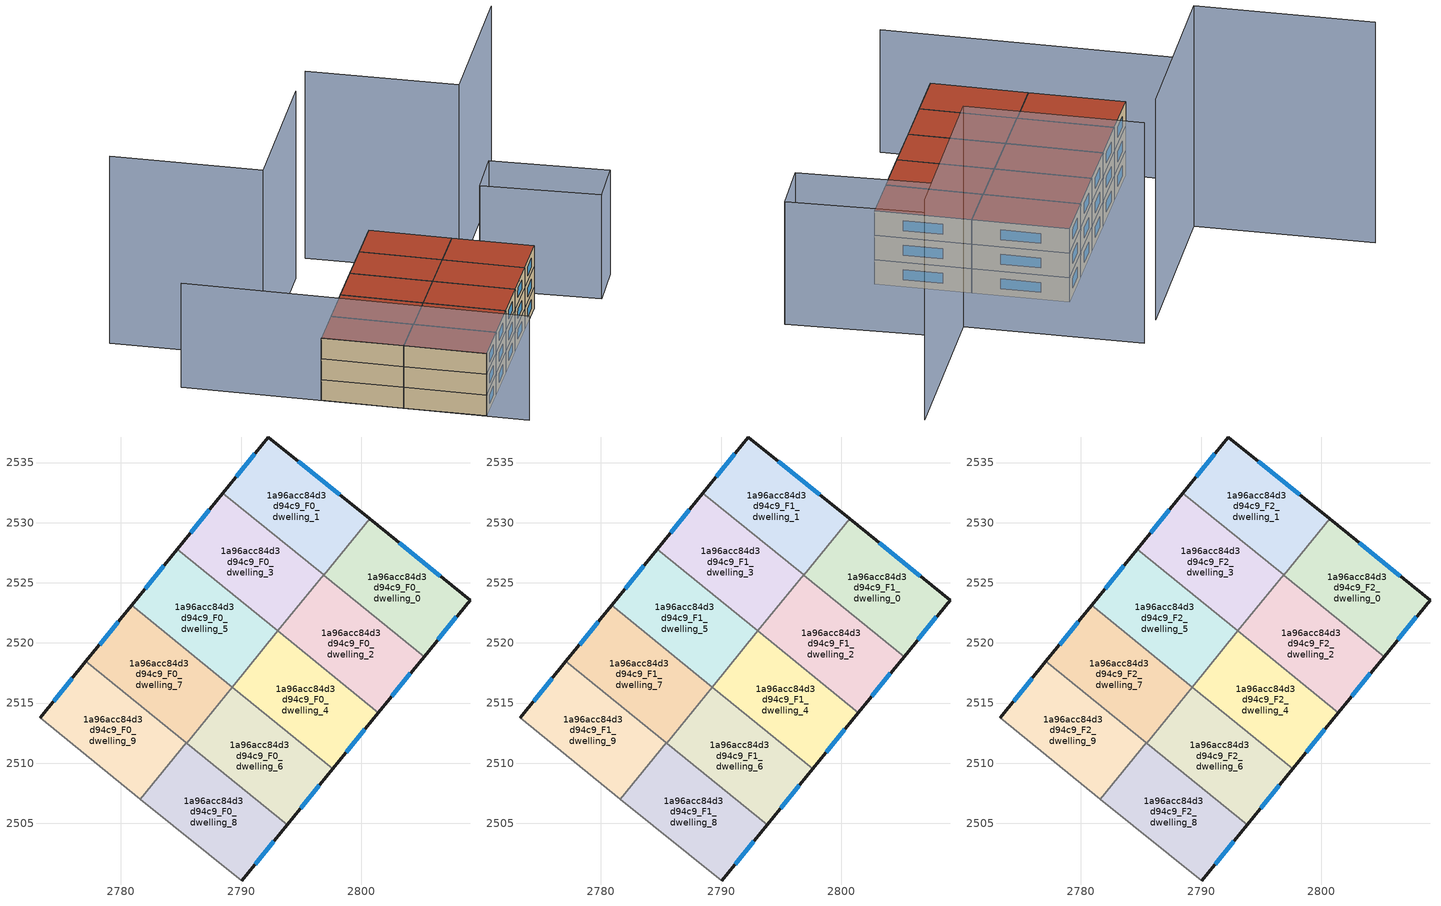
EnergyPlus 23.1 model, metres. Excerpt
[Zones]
1a96acc84d3d94c9_F0_dwelling_0
 floor ground (EU_floor_Construction): 2809.03,2523.56 2805.2,2518.86 2796.87,2525.64 2800.67,2530.31 z0
 wall outside (EU_wall_Construction): 2805.2,2518.86 2809.03,2523.56 2800.67,2530.31 z0:3
 wall to 1a96acc84d3d94c9_F0_dwelling_1 (EU_wall_Construction): 2800.67,2530.31 2796.87,2525.64 z0:3
 wall to 1a96acc84d3d94c9_F0_dwelling_2 (EU_wall_Construction): 2796.87,2525.64 2805.2,2518.86 z0:3
 window (EU_Window_Construction): 2806.34,2520.25 2807.9,2522.17 / 2806.55,2525.56 2803.15,2528.31 z0.89:2.11
1a96acc84d3d94c9_F0_dwelling_1
 floor ground (EU_floor_Construction): 2800.67,2530.31 2796.87,2525.64 2788.48,2532.46 2792.26,2537.1 z0
 wall outside (EU_wall_Construction): 2800.67,2530.31 2792.26,2537.1 2788.48,2532.46 z0:3
 wall to 1a96acc84d3d94c9_F0_dwelling_3 (EU_wall_Construction): 2788.48,2532.46 2796.84,2525.66 z0:3
 wall to 1a96acc84d3d94c9_F0_dwelling_2 (EU_wall_Construction): 2796.85,2525.66 2796.87,2525.64 z0:3
 window (EU_Window_Construction): 2791.14,2535.73 2789.6,2533.84 / 2798.18,2532.32 2794.75,2535.09 z0.89:2.11
1a96acc84d3d94c9_F0_dwelling_2
 floor ground (EU_floor_Construction): 2805.2,2518.86 2801.41,2514.19 2793.05,2521 2796.84,2525.66 z0
 wall outside (EU_wall_Construction): 2801.41,2514.19 2805.2,2518.86 z0:3
 wall to 1a96acc84d3d94c9_F0_dwelling_4 (EU_wall_Construction): 2793.05,2521 2801.41,2514.19 z0:3
 wall to 1a96acc84d3d94c9_F0_dwelling_3 (EU_wall_Construction): 2796.84,2525.66 2793.05,2521 z0:3
 window (EU_Window_Construction): 2802.53,2515.58 2804.08,2517.48 z0.89:2.11
1a96acc84d3d94c9_F0_dwelling_3
 floor ground (EU_floor_Construction): 2796.84,2525.66 2793.05,2521 2784.69,2527.8 2788.48,2532.46 z0
 wall outside (EU_wall_Construction): 2788.48,2532.46 2784.69,2527.8 z0:3
 wall to 1a96acc84d3d94c9_F0_dwelling_5 (EU_wall_Construction): 2784.69,2527.8 2793.05,2521 z0:3
 window (EU_Window_Construction): 2787.36,2531.08 2785.81,2529.18 z0.89:2.11
1a96acc84d3d94c9_F0_dwelling_4
 floor ground (EU_floor_Construction): 2801.41,2514.19 2797.61,2509.53 2789.25,2516.33 2793.05,2521 z0
 wall outside (EU_wall_Construction): 2797.61,2509.53 2801.41,2514.19 z0:3
 wall to 1a96acc84d3d94c9_F0_dwelling_6 (EU_wall_Construction): 2789.25,2516.33 2797.61,2509.53 z0:3
 wall to 1a96acc84d3d94c9_F0_dwelling_5 (EU_wall_Construction): 2793.05,2521 2789.25,2516.33 z0:3
 window (EU_Window_Construction): 2798.73,2510.91 2800.28,2512.81 z0.89:2.11
1a96acc84d3d94c9_F0_dwelling_5
 floor ground (EU_floor_Construction): 2793.05,2521 2789.25,2516.33 2780.89,2523.13 2784.69,2527.8 z0
 wall outside (EU_wall_Construction): 2784.69,2527.8 2780.89,2523.13 z0:3
 wall to 1a96acc84d3d94c9_F0_dwelling_7 (EU_wall_Construction): 2780.89,2523.13 2789.25,2516.33 z0:3
 window (EU_Window_Construction): 2783.56,2526.41 2782.01,2524.51 z0.89:2.11
1a96acc84d3d94c9_F0_dwelling_6
 floor ground (EU_floor_Construction): 2797.61,2509.53 2793.81,2504.86 2785.45,2511.66 2789.25,2516.33 z0
 wall outside (EU_wall_Construction): 2793.81,2504.86 2797.61,2509.53 z0:3
 wall to 1a96acc84d3d94c9_F0_dwelling_7 (EU_wall_Construction): 2789.25,2516.33 2785.45,2511.66 z0:3
 wall to 1a96acc84d3d94c9_F0_dwelling_8 (EU_wall_Construction): 2785.45,2511.66 2793.81,2504.86 z0:3
 window (EU_Window_Construction): 2794.94,2506.24 2796.48,2508.14 z0.89:2.11
1a96acc84d3d94c9_F0_dwelling_7
 floor ground (EU_floor_Construction): 2789.25,2516.33 2785.45,2511.66 2777.09,2518.46 2780.89,2523.13 z0
 wall outside (EU_wall_Construction): 2780.89,2523.13 2777.09,2518.46 z0:3
 wall to 1a96acc84d3d94c9_F0_dwelling_9 (EU_wall_Construction): 2777.09,2518.46 2785.42,2511.68 z0:3
 wall to 1a96acc84d3d94c9_F0_dwelling_8 (EU_wall_Construction): 2785.42,2511.68 2785.45,2511.66 z0:3
 window (EU_Window_Construction): 2779.77,2521.75 2778.22,2519.84 z0.89:2.11
1a96acc84d3d94c9_F0_dwelling_8
 floor ground (EU_floor_Construction): 2793.81,2504.86 2790.04,2500.22 2781.62,2507.02 2785.42,2511.68 z0
 wall outside (EU_wall_Construction): 2790.04,2500.22 2793.81,2504.86 z0:3
 wall adiabatic (EU_wall_Construction): 2781.62,2507.02 2790.04,2500.22 z0:3
 wall to 1a96acc84d3d94c9_F0_dwelling_9 (EU_wall_Construction): 2785.42,2511.68 2781.62,2507.02 z0:3
 window (EU_Window_Construction): 2791.16,2501.6 2792.69,2503.49 z0.89:2.11
1a96acc84d3d94c9_F0_dwelling_9
 floor ground (EU_floor_Construction): 2785.42,2511.68 2781.62,2507.02 2773.27,2513.76 2777.09,2518.46 z0
 wall outside (EU_wall_Construction): 2777.09,2518.46 2773.27,2513.76 z0:3
 wall adiabatic (EU_wall_Construction): 2773.27,2513.76 2781.62,2507.02 z0:3
 window (EU_Window_Construction): 2775.96,2517.07 2774.4,2515.15 z0.89:2.11
1a96acc84d3d94c9_F1_dwelling_0
 floor to 1a96acc84d3d94c9_F0_dwelling_0 (EU_floor_Construction): 2809.03,2523.56 2805.2,2518.86 2796.87,2525.64 2800.67,2530.31 z3
 wall outside (EU_wall_Construction): 2805.2,2518.86 2809.03,2523.56 2800.67,2530.31 z3:6
 wall to 1a96acc84d3d94c9_F1_dwelling_1 (EU_wall_Construction): 2800.67,2530.31 2796.87,2525.64 z3:6
 wall to 1a96acc84d3d94c9_F1_dwelling_2 (EU_wall_Construction): 2796.87,2525.64 2805.2,2518.86 z3:6
 window (EU_Window_Construction): 2806.34,2520.25 2807.9,2522.17 / 2806.55,2525.56 2803.15,2528.31 z3.89:5.11
1a96acc84d3d94c9_F1_dwelling_1
 floor to 1a96acc84d3d94c9_F0_dwelling_1 (EU_floor_Construction): 2800.67,2530.31 2796.87,2525.64 2788.48,2532.46 2792.26,2537.1 z3
 wall outside (EU_wall_Construction): 2800.67,2530.31 2792.26,2537.1 2788.48,2532.46 z3:6
 wall to 1a96acc84d3d94c9_F1_dwelling_3 (EU_wall_Construction): 2788.48,2532.46 2796.84,2525.66 z3:6
 wall to 1a96acc84d3d94c9_F1_dwelling_2 (EU_wall_Construction): 2796.85,2525.66 2796.87,2525.64 z3:6
 window (EU_Window_Construction): 2791.14,2535.73 2789.6,2533.84 / 2798.18,2532.32 2794.75,2535.09 z3.89:5.11
1a96acc84d3d94c9_F1_dwelling_2
 floor to 1a96acc84d3d94c9_F0_dwelling_2 (EU_floor_Construction): 2805.2,2518.86 2801.41,2514.19 2793.05,2521 2796.84,2525.66 z3
 wall outside (EU_wall_Construction): 2801.41,2514.19 2805.2,2518.86 z3:6
 wall to 1a96acc84d3d94c9_F1_dwelling_4 (EU_wall_Construction): 2793.05,2521 2801.41,2514.19 z3:6
 wall to 1a96acc84d3d94c9_F1_dwelling_3 (EU_wall_Construction): 2796.84,2525.66 2793.05,2521 z3:6
 window (EU_Window_Construction): 2802.53,2515.58 2804.08,2517.48 z3.89:5.11
1a96acc84d3d94c9_F1_dwelling_3
 floor to 1a96acc84d3d94c9_F0_dwelling_3 (EU_floor_Construction): 2796.84,2525.66 2793.05,2521 2784.69,2527.8 2788.48,2532.46 z3
 wall outside (EU_wall_Construction): 2788.48,2532.46 2784.69,2527.8 z3:6
 wall to 1a96acc84d3d94c9_F1_dwelling_5 (EU_wall_Construction): 2784.69,2527.8 2793.05,2521 z3:6
 window (EU_Window_Construction): 2787.36,2531.08 2785.81,2529.18 z3.89:5.11
1a96acc84d3d94c9_F1_dwelling_4
 floor to 1a96acc84d3d94c9_F0_dwelling_4 (EU_floor_Construction): 2801.41,2514.19 2797.61,2509.53 2789.25,2516.33 2793.05,2521 z3
 wall outside (EU_wall_Construction): 2797.61,2509.53 2801.41,2514.19 z3:6
 wall to 1a96acc84d3d94c9_F1_dwelling_6 (EU_wall_Construction): 2789.25,2516.33 2797.61,2509.53 z3:6
 wall to 1a96acc84d3d94c9_F1_dwelling_5 (EU_wall_Construction): 2793.05,2521 2789.25,2516.33 z3:6
 window (EU_Window_Construction): 2798.73,2510.91 2800.28,2512.81 z3.89:5.11
1a96acc84d3d94c9_F1_dwelling_5
 floor to 1a96acc84d3d94c9_F0_dwelling_5 (EU_floor_Construction): 2793.05,2521 2789.25,2516.33 2780.89,2523.13 2784.69,2527.8 z3
 wall outside (EU_wall_Construction): 2784.69,2527.8 2780.89,2523.13 z3:6
 wall to 1a96acc84d3d94c9_F1_dwelling_7 (EU_wall_Construction): 2780.89,2523.13 2789.25,2516.33 z3:6
 window (EU_Window_Construction): 2783.56,2526.41 2782.01,2524.51 z3.89:5.11
1a96acc84d3d94c9_F1_dwelling_6
 floor to 1a96acc84d3d94c9_F0_dwelling_6 (EU_floor_Construction): 2797.61,2509.53 2793.81,2504.86 2785.45,2511.66 2789.25,2516.33 z3
 wall outside (EU_wall_Construction): 2793.81,2504.86 2797.61,2509.53 z3:6
 wall to 1a96acc84d3d94c9_F1_dwelling_7 (EU_wall_Construction): 2789.25,2516.33 2785.45,2511.66 z3:6
 wall to 1a96acc84d3d94c9_F1_dwelling_8 (EU_wall_Construction): 2785.45,2511.66 2793.81,2504.86 z3:6
 window (EU_Window_Construction): 2794.94,2506.24 2796.48,2508.14 z3.89:5.11
1a96acc84d3d94c9_F1_dwelling_7
 floor to 1a96acc84d3d94c9_F0_dwelling_7 (EU_floor_Construction): 2789.25,2516.33 2785.45,2511.66 2777.09,2518.46 2780.89,2523.13 z3
 wall outside (EU_wall_Construction): 2780.89,2523.13 2777.09,2518.46 z3:6
 wall to 1a96acc84d3d94c9_F1_dwelling_9 (EU_wall_Construction): 2777.09,2518.46 2785.42,2511.68 z3:6
 wall to 1a96acc84d3d94c9_F1_dwelling_8 (EU_wall_Construction): 2785.42,2511.68 2785.45,2511.66 z3:6
 window (EU_Window_Construction): 2779.77,2521.75 2778.22,2519.84 z3.89:5.11
1a96acc84d3d94c9_F1_dwelling_8
 floor to 1a96acc84d3d94c9_F0_dwelling_8 (EU_floor_Construction): 2793.81,2504.86 2790.04,2500.22 2781.62,2507.02 2785.42,2511.68 z3
 wall outside (EU_wall_Construction): 2790.04,2500.22 2793.81,2504.86 z3:6
 wall adiabatic (EU_wall_Construction): 2781.62,2507.02 2790.04,2500.22 z3:6
 wall to 1a96acc84d3d94c9_F1_dwelling_9 (EU_wall_Construction): 2785.42,2511.68 2781.62,2507.02 z3:6
 window (EU_Window_Construction): 2791.16,2501.6 2792.69,2503.49 z3.89:5.11
1a96acc84d3d94c9_F1_dwelling_9
 floor to 1a96acc84d3d94c9_F0_dwelling_9 (EU_floor_Construction): 2785.42,2511.68 2781.62,2507.02 2773.27,2513.76 2777.09,2518.46 z3
 wall outside (EU_wall_Construction): 2777.09,2518.46 2773.27,2513.76 z3:6
 wall adiabatic (EU_wall_Construction): 2773.27,2513.76 2781.62,2507.02 z3:6
 window (EU_Window_Construction): 2775.96,2517.07 2774.4,2515.15 z3.89:5.11
1a96acc84d3d94c9_F2_dwelling_0
 floor to 1a96acc84d3d94c9_F1_dwelling_0 (EU_floor_Construction): 2809.03,2523.56 2805.2,2518.86 2796.87,2525.64 2800.67,2530.31 z6
 wall outside (EU_wall_Construction): 2805.2,2518.86 2809.03,2523.56 2800.67,2530.31 z6:9
 wall to 1a96acc84d3d94c9_F2_dwelling_1 (EU_wall_Construction): 2800.67,2530.31 2796.87,2525.64 z6:9
 wall to 1a96acc84d3d94c9_F2_dwelling_2 (EU_wall_Construction): 2796.87,2525.64 2805.2,2518.86 z6:9
 window (EU_Window_Construction): 2806.34,2520.25 2807.9,2522.17 / 2806.55,2525.56 2803.15,2528.31 z6.89:8.11
 roof outside (EU_roof_Construction): 2805.2,2518.86 2809.03,2523.56 2800.67,2530.31 2796.87,2525.64 z9
1a96acc84d3d94c9_F2_dwelling_1
 floor to 1a96acc84d3d94c9_F1_dwelling_1 (EU_floor_Construction): 2800.67,2530.31 2796.87,2525.64 2788.48,2532.46 2792.26,2537.1 z6
 wall outside (EU_wall_Construction): 2800.67,2530.31 2792.26,2537.1 2788.48,2532.46 z6:9
 wall to 1a96acc84d3d94c9_F2_dwelling_3 (EU_wall_Construction): 2788.48,2532.46 2796.84,2525.66 z6:9
 wall to 1a96acc84d3d94c9_F2_dwelling_2 (EU_wall_Construction): 2796.85,2525.66 2796.87,2525.64 z6:9
 window (EU_Window_Construction): 2791.14,2535.73 2789.6,2533.84 / 2798.18,2532.32 2794.75,2535.09 z6.89:8.11
 roof outside (EU_roof_Construction): 2796.87,2525.64 2800.67,2530.31 2792.26,2537.1 2788.48,2532.46 z9
1a96acc84d3d94c9_F2_dwelling_2
 floor to 1a96acc84d3d94c9_F1_dwelling_2 (EU_floor_Construction): 2805.2,2518.86 2801.41,2514.19 2793.05,2521 2796.84,2525.66 z6
 wall outside (EU_wall_Construction): 2801.41,2514.19 2805.2,2518.86 z6:9
 wall to 1a96acc84d3d94c9_F2_dwelling_4 (EU_wall_Construction): 2793.05,2521 2801.41,2514.19 z6:9
 wall to 1a96acc84d3d94c9_F2_dwelling_3 (EU_wall_Construction): 2796.84,2525.66 2793.05,2521 z6:9
 window (EU_Window_Construction): 2802.53,2515.58 2804.08,2517.48 z6.89:8.11
 roof outside (EU_roof_Construction): 2801.41,2514.19 2805.2,2518.86 2796.84,2525.66 2793.05,2521 z9
1a96acc84d3d94c9_F2_dwelling_3
 floor to 1a96acc84d3d94c9_F1_dwelling_3 (EU_floor_Construction): 2796.84,2525.66 2793.05,2521 2784.69,2527.8 2788.48,2532.46 z6
 wall outside (EU_wall_Construction): 2788.48,2532.46 2784.69,2527.8 z6:9
 wall to 1a96acc84d3d94c9_F2_dwelling_5 (EU_wall_Construction): 2784.69,2527.8 2793.05,2521 z6:9
 window (EU_Window_Construction): 2787.36,2531.08 2785.81,2529.18 z6.89:8.11
 roof outside (EU_roof_Construction): 2793.05,2521 2796.84,2525.66 2788.48,2532.46 2784.69,2527.8 z9
1a96acc84d3d94c9_F2_dwelling_4
 floor to 1a96acc84d3d94c9_F1_dwelling_4 (EU_floor_Construction): 2801.41,2514.19 2797.61,2509.53 2789.25,2516.33 2793.05,2521 z6
 wall outside (EU_wall_Construction): 2797.61,2509.53 2801.41,2514.19 z6:9
 wall to 1a96acc84d3d94c9_F2_dwelling_6 (EU_wall_Construction): 2789.25,2516.33 2797.61,2509.53 z6:9
 wall to 1a96acc84d3d94c9_F2_dwelling_5 (EU_wall_Construction): 2793.05,2521 2789.25,2516.33 z6:9
 window (EU_Window_Construction): 2798.73,2510.91 2800.28,2512.81 z6.89:8.11
 roof outside (EU_roof_Construction): 2797.61,2509.53 2801.41,2514.19 2793.05,2521 2789.25,2516.33 z9
1a96acc84d3d94c9_F2_dwelling_5
 floor to 1a96acc84d3d94c9_F1_dwelling_5 (EU_floor_Construction): 2793.05,2521 2789.25,2516.33 2780.89,2523.13 2784.69,2527.8 z6
 wall outside (EU_wall_Construction): 2784.69,2527.8 2780.89,2523.13 z6:9
 wall to 1a96acc84d3d94c9_F2_dwelling_7 (EU_wall_Construction): 2780.89,2523.13 2789.25,2516.33 z6:9
 window (EU_Window_Construction): 2783.56,2526.41 2782.01,2524.51 z6.89:8.11
 roof outside (EU_roof_Construction): 2789.25,2516.33 2793.05,2521 2784.69,2527.8 2780.89,2523.13 z9
1a96acc84d3d94c9_F2_dwelling_6
 floor to 1a96acc84d3d94c9_F1_dwelling_6 (EU_floor_Construction): 2797.61,2509.53 2793.81,2504.86 2785.45,2511.66 2789.25,2516.33 z6
 wall outside (EU_wall_Construction): 2793.81,2504.86 2797.61,2509.53 z6:9
 wall to 1a96acc84d3d94c9_F2_dwelling_7 (EU_wall_Construction): 2789.25,2516.33 2785.45,2511.66 z6:9
 wall to 1a96acc84d3d94c9_F2_dwelling_8 (EU_wall_Construction): 2785.45,2511.66 2793.81,2504.86 z6:9
 window (EU_Window_Construction): 2794.94,2506.24 2796.48,2508.14 z6.89:8.11
 roof outside (EU_roof_Construction): 2793.81,2504.86 2797.61,2509.53 2789.25,2516.33 2785.45,2511.66 z9
1a96acc84d3d94c9_F2_dwelling_7
 floor to 1a96acc84d3d94c9_F1_dwelling_7 (EU_floor_Construction): 2789.25,2516.33 2785.45,2511.66 2777.09,2518.46 2780.89,2523.13 z6
 wall outside (EU_wall_Construction): 2780.89,2523.13 2777.09,2518.46 z6:9
 wall to 1a96acc84d3d94c9_F2_dwelling_9 (EU_wall_Construction): 2777.09,2518.46 2785.42,2511.68 z6:9
 wall to 1a96acc84d3d94c9_F2_dwelling_8 (EU_wall_Construction): 2785.42,2511.68 2785.45,2511.66 z6:9
 window (EU_Window_Construction): 2779.77,2521.75 2778.22,2519.84 z6.89:8.11
 roof outside (EU_roof_Construction): 2785.45,2511.66 2789.25,2516.33 2780.89,2523.13 2777.09,2518.46 z9
1a96acc84d3d94c9_F2_dwelling_8
 floor to 1a96acc84d3d94c9_F1_dwelling_8 (EU_floor_Construction): 2793.81,2504.86 2790.04,2500.22 2781.62,2507.02 2785.42,2511.68 z6
 wall outside (EU_wall_Construction): 2790.04,2500.22 2793.81,2504.86 z6:9
 wall adiabatic (EU_wall_Construction): 2781.62,2507.02 2790.04,2500.22 z6:9
 wall to 1a96acc84d3d94c9_F2_dwelling_9 (EU_wall_Construction): 2785.42,2511.68 2781.62,2507.02 z6:9
 window (EU_Window_Construction): 2791.16,2501.6 2792.69,2503.49 z6.89:8.11
 roof outside (EU_roof_Construction): 2790.04,2500.22 2793.81,2504.86 2785.42,2511.68 2781.62,2507.02 z9
1a96acc84d3d94c9_F2_dwelling_9
 floor to 1a96acc84d3d94c9_F1_dwelling_9 (EU_floor_Construction): 2785.42,2511.68 2781.62,2507.02 2773.27,2513.76 2777.09,2518.46 z6
 wall outside (EU_wall_Construction): 2777.09,2518.46 2773.27,2513.76 z6:9
 wall adiabatic (EU_wall_Construction): 2773.27,2513.76 2781.62,2507.02 z6:9
 window (EU_Window_Construction): 2775.96,2517.07 2774.4,2515.15 z6.89:8.11
 roof outside (EU_roof_Construction): 2781.62,2507.02 2785.42,2511.68 2777.09,2518.46 2773.27,2513.76 z9
shading: 2759.05,2525.24 2794.36,2496.74 / 2817.85,2521.9 2805.24,2531.32 / 2805.24,2531.32 2809.33,2536.78 / 2809.33,2536.78 2821.94,2527.36 / 2821.94,2527.36 2817.85,2521.9 z0:15; 2785.82,2544.9 2772.19,2527.69 / 2772.19,2527.69 2756.53,2540.09 / 2818.73,2554.02 2805.09,2536.81 / 2805.09,2536.81 2789.44,2549.21 z0:27
[Building]
EU S2 Campaign: North Axis=0; Terrain=City; Solar Distribution=FullExterior
[Site:Location]
Yerevan-Zvartnots.Intl.AP: Latitude=40.15; Longitude=44.383; Time Zone=4; Elevation=854
[SizingPeriod:WeatherFileDays]
AnnualSizingPeriod: Begin Month=1; Begin Day of Month=1; End Month=12; End Day of Month=31; Day of Week for Start Day=Monday; Use Weather File Daylight Saving Period=No; Use Weather File Rain and Snow Indicators=No
[MATERIAL]
EU_InternalMass_Material: Roughness=MediumRough; Thickness=0.1; Conductivity=1; Density=1800; Specific Heat=900; Thermal Absorptance=0.9; Solar Absorptance=0.7; Visible Absorptance=0.7
[MATERIAL:NOMASS] Roughness=MediumRough; Thermal Absorptance=0.9; Solar Absorptance=0.7; Visible Absorptance=0.7
Name | Thermal Resistance
EU_wall_NoMass | 1.08488
EU_roof_NoMass | 1.50123
EU_floor_NoMass | 0.493739
[WINDOWMATERIAL:SIMPLEGLAZINGSYSTEM]
EU_Window_SimpleGlazing: UFactor=2.50245; Solar Heat Gain Coefficient=0.75; Visible Transmittance=0.75
[CONSTRUCTION]
EU_wall_Construction: EU_wall_NoMass
EU_roof_Construction: EU_roof_NoMass
EU_floor_Construction: EU_floor_NoMass
EU_Window_Construction: EU_Window_SimpleGlazing
EU_InternalMass_Construction: EU_InternalMass_Material
[ZONE] Type=1; Multiplier=1; Ceiling Height=autocalculate; Floor Area=autocalculate; Part of Total Floor Area=Yes
Name | Volume
1a96acc84d3d94c9_F0_dwelling_0; 1a96acc84d3d94c9_F1_dwelling_0; 1a96acc84d3d94c9_F2_dwelling_0; 1a96acc84d3d94c9_F0_dwelling_9; 1a96acc84d3d94c9_F1_dwelling_9; 1a96acc84d3d94c9_F2_dwelling_9 | 194.541
1a96acc84d3d94c9_F0_dwelling_1; 1a96acc84d3d94c9_F1_dwelling_1; 1a96acc84d3d94c9_F2_dwelling_1; 1a96acc84d3d94c9_F0_dwelling_8; 1a96acc84d3d94c9_F1_dwelling_8; 1a96acc84d3d94c9_F2_dwelling_8 | 194.536
1a96acc84d3d94c9_F0_dwelling_2; 1a96acc84d3d94c9_F1_dwelling_2; 1a96acc84d3d94c9_F2_dwelling_2 | 194.508
1a96acc84d3d94c9_F0_dwelling_3; 1a96acc84d3d94c9_F1_dwelling_3; 1a96acc84d3d94c9_F2_dwelling_3 | 194.521
1a96acc84d3d94c9_F0_dwelling_4; 1a96acc84d3d94c9_F1_dwelling_4; 1a96acc84d3d94c9_F2_dwelling_4; 1a96acc84d3d94c9_F0_dwelling_5; 1a96acc84d3d94c9_F1_dwelling_5; 1a96acc84d3d94c9_F2_dwelling_5 | 194.55
1a96acc84d3d94c9_F0_dwelling_6; 1a96acc84d3d94c9_F1_dwelling_6; 1a96acc84d3d94c9_F2_dwelling_6 | 194.511
1a96acc84d3d94c9_F0_dwelling_7; 1a96acc84d3d94c9_F1_dwelling_7; 1a96acc84d3d94c9_F2_dwelling_7 | 194.522
[INTERNALMASS] Construction=EU_InternalMass_Construction
Name | Zone or ZoneList | Surface Area
1a96acc84d3d94c9_F0_dwelling_0_EU_InternalMass | 1a96acc84d3d94c9_F0_dwelling_0 | 64.847
1a96acc84d3d94c9_F0_dwelling_1_EU_InternalMass | 1a96acc84d3d94c9_F0_dwelling_1 | 64.8453
1a96acc84d3d94c9_F0_dwelling_2_EU_InternalMass | 1a96acc84d3d94c9_F0_dwelling_2 | 64.8359
1a96acc84d3d94c9_F0_dwelling_3_EU_InternalMass | 1a96acc84d3d94c9_F0_dwelling_3 | 64.8406
1a96acc84d3d94c9_F0_dwelling_4_EU_InternalMass | 1a96acc84d3d94c9_F0_dwelling_4 | 64.85
1a96acc84d3d94c9_F0_dwelling_5_EU_InternalMass | 1a96acc84d3d94c9_F0_dwelling_5 | 64.85
1a96acc84d3d94c9_F0_dwelling_6_EU_InternalMass | 1a96acc84d3d94c9_F0_dwelling_6 | 64.8371
1a96acc84d3d94c9_F0_dwelling_7_EU_InternalMass | 1a96acc84d3d94c9_F0_dwelling_7 | 64.8409
1a96acc84d3d94c9_F0_dwelling_8_EU_InternalMass | 1a96acc84d3d94c9_F0_dwelling_8 | 64.8453
1a96acc84d3d94c9_F0_dwelling_9_EU_InternalMass | 1a96acc84d3d94c9_F0_dwelling_9 | 64.847
1a96acc84d3d94c9_F1_dwelling_0_EU_InternalMass | 1a96acc84d3d94c9_F1_dwelling_0 | 64.847
1a96acc84d3d94c9_F1_dwelling_1_EU_InternalMass | 1a96acc84d3d94c9_F1_dwelling_1 | 64.8453
1a96acc84d3d94c9_F1_dwelling_2_EU_InternalMass | 1a96acc84d3d94c9_F1_dwelling_2 | 64.8359
1a96acc84d3d94c9_F1_dwelling_3_EU_InternalMass | 1a96acc84d3d94c9_F1_dwelling_3 | 64.8406
1a96acc84d3d94c9_F1_dwelling_4_EU_InternalMass | 1a96acc84d3d94c9_F1_dwelling_4 | 64.85
1a96acc84d3d94c9_F1_dwelling_5_EU_InternalMass | 1a96acc84d3d94c9_F1_dwelling_5 | 64.85
1a96acc84d3d94c9_F1_dwelling_6_EU_InternalMass | 1a96acc84d3d94c9_F1_dwelling_6 | 64.8371
1a96acc84d3d94c9_F1_dwelling_7_EU_InternalMass | 1a96acc84d3d94c9_F1_dwelling_7 | 64.8409
1a96acc84d3d94c9_F1_dwelling_8_EU_InternalMass | 1a96acc84d3d94c9_F1_dwelling_8 | 64.8453
1a96acc84d3d94c9_F1_dwelling_9_EU_InternalMass | 1a96acc84d3d94c9_F1_dwelling_9 | 64.847
1a96acc84d3d94c9_F2_dwelling_0_EU_InternalMass | 1a96acc84d3d94c9_F2_dwelling_0 | 64.847
1a96acc84d3d94c9_F2_dwelling_1_EU_InternalMass | 1a96acc84d3d94c9_F2_dwelling_1 | 64.8453
1a96acc84d3d94c9_F2_dwelling_2_EU_InternalMass | 1a96acc84d3d94c9_F2_dwelling_2 | 64.8359
1a96acc84d3d94c9_F2_dwelling_3_EU_InternalMass | 1a96acc84d3d94c9_F2_dwelling_3 | 64.8406
1a96acc84d3d94c9_F2_dwelling_4_EU_InternalMass | 1a96acc84d3d94c9_F2_dwelling_4 | 64.85
1a96acc84d3d94c9_F2_dwelling_5_EU_InternalMass | 1a96acc84d3d94c9_F2_dwelling_5 | 64.85
1a96acc84d3d94c9_F2_dwelling_6_EU_InternalMass | 1a96acc84d3d94c9_F2_dwelling_6 | 64.8371
1a96acc84d3d94c9_F2_dwelling_7_EU_InternalMass | 1a96acc84d3d94c9_F2_dwelling_7 | 64.8409
1a96acc84d3d94c9_F2_dwelling_8_EU_InternalMass | 1a96acc84d3d94c9_F2_dwelling_8 | 64.8453
1a96acc84d3d94c9_F2_dwelling_9_EU_InternalMass | 1a96acc84d3d94c9_F2_dwelling_9 | 64.847
[OTHEREQUIPMENT] Fuel Type=Electricity; Design Level Calculation Method=Watts/Area; Power per Zone Floor Area=1; Fraction Latent=0; Fraction Radiant=0; Fraction Lost=0; Carbon Dioxide Generation Rate=0; EndUse Subcategory=EU_Step8_InternalGains
Name | Zone or ZoneList or Space or SpaceList | Schedule
EU_Step8_InternalGain_1a96acc84d3d94c9_F0_dwelling_0_f000 | 1a96acc84d3d94c9_F0_dwelling_0 | EU_Step8_GainSchedule_1a96acc84d3d94c9_F0_dwelling_0_f000
EU_Step8_InternalGain_1a96acc84d3d94c9_F0_dwelling_1_f000 | 1a96acc84d3d94c9_F0_dwelling_1 | EU_Step8_GainSchedule_1a96acc84d3d94c9_F0_dwelling_1_f000
EU_Step8_InternalGain_1a96acc84d3d94c9_F0_dwelling_2_f000 | 1a96acc84d3d94c9_F0_dwelling_2 | EU_Step8_GainSchedule_1a96acc84d3d94c9_F0_dwelling_2_f000
EU_Step8_InternalGain_1a96acc84d3d94c9_F0_dwelling_3_f000 | 1a96acc84d3d94c9_F0_dwelling_3 | EU_Step8_GainSchedule_1a96acc84d3d94c9_F0_dwelling_3_f000
EU_Step8_InternalGain_1a96acc84d3d94c9_F0_dwelling_4_f000 | 1a96acc84d3d94c9_F0_dwelling_4 | EU_Step8_GainSchedule_1a96acc84d3d94c9_F0_dwelling_4_f000
EU_Step8_InternalGain_1a96acc84d3d94c9_F0_dwelling_5_f000 | 1a96acc84d3d94c9_F0_dwelling_5 | EU_Step8_GainSchedule_1a96acc84d3d94c9_F0_dwelling_5_f000
EU_Step8_InternalGain_1a96acc84d3d94c9_F0_dwelling_6_f000 | 1a96acc84d3d94c9_F0_dwelling_6 | EU_Step8_GainSchedule_1a96acc84d3d94c9_F0_dwelling_6_f000
EU_Step8_InternalGain_1a96acc84d3d94c9_F0_dwelling_7_f000 | 1a96acc84d3d94c9_F0_dwelling_7 | EU_Step8_GainSchedule_1a96acc84d3d94c9_F0_dwelling_7_f000
EU_Step8_InternalGain_1a96acc84d3d94c9_F0_dwelling_8_f000 | 1a96acc84d3d94c9_F0_dwelling_8 | EU_Step8_GainSchedule_1a96acc84d3d94c9_F0_dwelling_8_f000
EU_Step8_InternalGain_1a96acc84d3d94c9_F0_dwelling_9_f000 | 1a96acc84d3d94c9_F0_dwelling_9 | EU_Step8_GainSchedule_1a96acc84d3d94c9_F0_dwelling_9_f000
EU_Step8_InternalGain_1a96acc84d3d94c9_F1_dwelling_0_f000 | 1a96acc84d3d94c9_F1_dwelling_0 | EU_Step8_GainSchedule_1a96acc84d3d94c9_F1_dwelling_0_f000
EU_Step8_InternalGain_1a96acc84d3d94c9_F1_dwelling_1_f000 | 1a96acc84d3d94c9_F1_dwelling_1 | EU_Step8_GainSchedule_1a96acc84d3d94c9_F1_dwelling_1_f000
EU_Step8_InternalGain_1a96acc84d3d94c9_F1_dwelling_2_f000 | 1a96acc84d3d94c9_F1_dwelling_2 | EU_Step8_GainSchedule_1a96acc84d3d94c9_F1_dwelling_2_f000
EU_Step8_InternalGain_1a96acc84d3d94c9_F1_dwelling_3_f000 | 1a96acc84d3d94c9_F1_dwelling_3 | EU_Step8_GainSchedule_1a96acc84d3d94c9_F1_dwelling_3_f000
EU_Step8_InternalGain_1a96acc84d3d94c9_F1_dwelling_4_f000 | 1a96acc84d3d94c9_F1_dwelling_4 | EU_Step8_GainSchedule_1a96acc84d3d94c9_F1_dwelling_4_f000
EU_Step8_InternalGain_1a96acc84d3d94c9_F1_dwelling_5_f000 | 1a96acc84d3d94c9_F1_dwelling_5 | EU_Step8_GainSchedule_1a96acc84d3d94c9_F1_dwelling_5_f000
EU_Step8_InternalGain_1a96acc84d3d94c9_F1_dwelling_6_f000 | 1a96acc84d3d94c9_F1_dwelling_6 | EU_Step8_GainSchedule_1a96acc84d3d94c9_F1_dwelling_6_f000
EU_Step8_InternalGain_1a96acc84d3d94c9_F1_dwelling_7_f000 | 1a96acc84d3d94c9_F1_dwelling_7 | EU_Step8_GainSchedule_1a96acc84d3d94c9_F1_dwelling_7_f000
EU_Step8_InternalGain_1a96acc84d3d94c9_F1_dwelling_8_f000 | 1a96acc84d3d94c9_F1_dwelling_8 | EU_Step8_GainSchedule_1a96acc84d3d94c9_F1_dwelling_8_f000
EU_Step8_InternalGain_1a96acc84d3d94c9_F1_dwelling_9_f000 | 1a96acc84d3d94c9_F1_dwelling_9 | EU_Step8_GainSchedule_1a96acc84d3d94c9_F1_dwelling_9_f000
EU_Step8_InternalGain_1a96acc84d3d94c9_F2_dwelling_0_f000 | 1a96acc84d3d94c9_F2_dwelling_0 | EU_Step8_GainSchedule_1a96acc84d3d94c9_F2_dwelling_0_f000
EU_Step8_InternalGain_1a96acc84d3d94c9_F2_dwelling_1_f000 | 1a96acc84d3d94c9_F2_dwelling_1 | EU_Step8_GainSchedule_1a96acc84d3d94c9_F2_dwelling_1_f000
EU_Step8_InternalGain_1a96acc84d3d94c9_F2_dwelling_2_f000 | 1a96acc84d3d94c9_F2_dwelling_2 | EU_Step8_GainSchedule_1a96acc84d3d94c9_F2_dwelling_2_f000
EU_Step8_InternalGain_1a96acc84d3d94c9_F2_dwelling_3_f000 | 1a96acc84d3d94c9_F2_dwelling_3 | EU_Step8_GainSchedule_1a96acc84d3d94c9_F2_dwelling_3_f000
EU_Step8_InternalGain_1a96acc84d3d94c9_F2_dwelling_4_f000 | 1a96acc84d3d94c9_F2_dwelling_4 | EU_Step8_GainSchedule_1a96acc84d3d94c9_F2_dwelling_4_f000
EU_Step8_InternalGain_1a96acc84d3d94c9_F2_dwelling_5_f000 | 1a96acc84d3d94c9_F2_dwelling_5 | EU_Step8_GainSchedule_1a96acc84d3d94c9_F2_dwelling_5_f000
EU_Step8_InternalGain_1a96acc84d3d94c9_F2_dwelling_6_f000 | 1a96acc84d3d94c9_F2_dwelling_6 | EU_Step8_GainSchedule_1a96acc84d3d94c9_F2_dwelling_6_f000
EU_Step8_InternalGain_1a96acc84d3d94c9_F2_dwelling_7_f000 | 1a96acc84d3d94c9_F2_dwelling_7 | EU_Step8_GainSchedule_1a96acc84d3d94c9_F2_dwelling_7_f000
EU_Step8_InternalGain_1a96acc84d3d94c9_F2_dwelling_8_f000 | 1a96acc84d3d94c9_F2_dwelling_8 | EU_Step8_GainSchedule_1a96acc84d3d94c9_F2_dwelling_8_f000
EU_Step8_InternalGain_1a96acc84d3d94c9_F2_dwelling_9_f000 | 1a96acc84d3d94c9_F2_dwelling_9 | EU_Step8_GainSchedule_1a96acc84d3d94c9_F2_dwelling_9_f000
[ZONEVENTILATION:DESIGNFLOWRATE] Schedule=EU_AlwaysOn; Design Flow Rate Calculation Method=AirChanges/Hour; Air Changes per Hour=0.540096; Ventilation Type=Natural; Fan Pressure Rise=0; Fan Total Efficiency=1; Constant Term Coefficient=1; Temperature Term Coefficient=0; Velocity Term Coefficient=0; Velocity Squared Term Coefficient=0; Minimum Indoor Temperature=-100; Maximum Indoor Temperature=100; Delta Temperature=-100; Minimum Outdoor Temperature=-100; Maximum Outdoor Temperature=100; Maximum Wind Speed=40
Name | Zone or ZoneList or Space or SpaceList
EU_ConstantAir_1a96acc84d3d94c9_F0_dwelling_0 | 1a96acc84d3d94c9_F0_dwelling_0
EU_ConstantAir_1a96acc84d3d94c9_F0_dwelling_1 | 1a96acc84d3d94c9_F0_dwelling_1
EU_ConstantAir_1a96acc84d3d94c9_F0_dwelling_2 | 1a96acc84d3d94c9_F0_dwelling_2
EU_ConstantAir_1a96acc84d3d94c9_F0_dwelling_3 | 1a96acc84d3d94c9_F0_dwelling_3
EU_ConstantAir_1a96acc84d3d94c9_F0_dwelling_4 | 1a96acc84d3d94c9_F0_dwelling_4
EU_ConstantAir_1a96acc84d3d94c9_F0_dwelling_5 | 1a96acc84d3d94c9_F0_dwelling_5
EU_ConstantAir_1a96acc84d3d94c9_F0_dwelling_6 | 1a96acc84d3d94c9_F0_dwelling_6
EU_ConstantAir_1a96acc84d3d94c9_F0_dwelling_7 | 1a96acc84d3d94c9_F0_dwelling_7
EU_ConstantAir_1a96acc84d3d94c9_F0_dwelling_8 | 1a96acc84d3d94c9_F0_dwelling_8
EU_ConstantAir_1a96acc84d3d94c9_F0_dwelling_9 | 1a96acc84d3d94c9_F0_dwelling_9
EU_ConstantAir_1a96acc84d3d94c9_F1_dwelling_0 | 1a96acc84d3d94c9_F1_dwelling_0
EU_ConstantAir_1a96acc84d3d94c9_F1_dwelling_1 | 1a96acc84d3d94c9_F1_dwelling_1
EU_ConstantAir_1a96acc84d3d94c9_F1_dwelling_2 | 1a96acc84d3d94c9_F1_dwelling_2
EU_ConstantAir_1a96acc84d3d94c9_F1_dwelling_3 | 1a96acc84d3d94c9_F1_dwelling_3
EU_ConstantAir_1a96acc84d3d94c9_F1_dwelling_4 | 1a96acc84d3d94c9_F1_dwelling_4
EU_ConstantAir_1a96acc84d3d94c9_F1_dwelling_5 | 1a96acc84d3d94c9_F1_dwelling_5
EU_ConstantAir_1a96acc84d3d94c9_F1_dwelling_6 | 1a96acc84d3d94c9_F1_dwelling_6
EU_ConstantAir_1a96acc84d3d94c9_F1_dwelling_7 | 1a96acc84d3d94c9_F1_dwelling_7
EU_ConstantAir_1a96acc84d3d94c9_F1_dwelling_8 | 1a96acc84d3d94c9_F1_dwelling_8
EU_ConstantAir_1a96acc84d3d94c9_F1_dwelling_9 | 1a96acc84d3d94c9_F1_dwelling_9
EU_ConstantAir_1a96acc84d3d94c9_F2_dwelling_0 | 1a96acc84d3d94c9_F2_dwelling_0
EU_ConstantAir_1a96acc84d3d94c9_F2_dwelling_1 | 1a96acc84d3d94c9_F2_dwelling_1
EU_ConstantAir_1a96acc84d3d94c9_F2_dwelling_2 | 1a96acc84d3d94c9_F2_dwelling_2
EU_ConstantAir_1a96acc84d3d94c9_F2_dwelling_3 | 1a96acc84d3d94c9_F2_dwelling_3
EU_ConstantAir_1a96acc84d3d94c9_F2_dwelling_4 | 1a96acc84d3d94c9_F2_dwelling_4
EU_ConstantAir_1a96acc84d3d94c9_F2_dwelling_5 | 1a96acc84d3d94c9_F2_dwelling_5
EU_ConstantAir_1a96acc84d3d94c9_F2_dwelling_6 | 1a96acc84d3d94c9_F2_dwelling_6
EU_ConstantAir_1a96acc84d3d94c9_F2_dwelling_7 | 1a96acc84d3d94c9_F2_dwelling_7
EU_ConstantAir_1a96acc84d3d94c9_F2_dwelling_8 | 1a96acc84d3d94c9_F2_dwelling_8
EU_ConstantAir_1a96acc84d3d94c9_F2_dwelling_9 | 1a96acc84d3d94c9_F2_dwelling_9
[HVACTEMPLATE:THERMOSTAT] Constant Heating Setpoint=20; Constant Cooling Setpoint=50
EU_HeatOnly_1a96acc84d3d94c9_F0_dwelling_0; EU_HeatOnly_1a96acc84d3d94c9_F0_dwelling_1; EU_HeatOnly_1a96acc84d3d94c9_F0_dwelling_2; EU_HeatOnly_1a96acc84d3d94c9_F0_dwelling_3; EU_HeatOnly_1a96acc84d3d94c9_F0_dwelling_4; EU_HeatOnly_1a96acc84d3d94c9_F0_dwelling_5; EU_HeatOnly_1a96acc84d3d94c9_F0_dwelling_6; EU_HeatOnly_1a96acc84d3d94c9_F0_dwelling_7; EU_HeatOnly_1a96acc84d3d94c9_F0_dwelling_8; EU_HeatOnly_1a96acc84d3d94c9_F0_dwelling_9; EU_HeatOnly_1a96acc84d3d94c9_F1_dwelling_0; EU_HeatOnly_1a96acc84d3d94c9_F1_dwelling_1; EU_HeatOnly_1a96acc84d3d94c9_F1_dwelling_2; EU_HeatOnly_1a96acc84d3d94c9_F1_dwelling_3; EU_HeatOnly_1a96acc84d3d94c9_F1_dwelling_4; EU_HeatOnly_1a96acc84d3d94c9_F1_dwelling_5; EU_HeatOnly_1a96acc84d3d94c9_F1_dwelling_6; EU_HeatOnly_1a96acc84d3d94c9_F1_dwelling_7; EU_HeatOnly_1a96acc84d3d94c9_F1_dwelling_8; EU_HeatOnly_1a96acc84d3d94c9_F1_dwelling_9; EU_HeatOnly_1a96acc84d3d94c9_F2_dwelling_0; EU_HeatOnly_1a96acc84d3d94c9_F2_dwelling_1; EU_HeatOnly_1a96acc84d3d94c9_F2_dwelling_2; EU_HeatOnly_1a96acc84d3d94c9_F2_dwelling_3; EU_HeatOnly_1a96acc84d3d94c9_F2_dwelling_4; EU_HeatOnly_1a96acc84d3d94c9_F2_dwelling_5; EU_HeatOnly_1a96acc84d3d94c9_F2_dwelling_6; EU_HeatOnly_1a96acc84d3d94c9_F2_dwelling_7; EU_HeatOnly_1a96acc84d3d94c9_F2_dwelling_8; EU_HeatOnly_1a96acc84d3d94c9_F2_dwelling_9
[HVACTEMPLATE:ZONE:IDEALLOADSAIRSYSTEM] System Availability Schedule=EU_AlwaysOn; Maximum Heating Supply Air Temperature=50; Minimum Cooling Supply Air Temperature=13; Maximum Heating Supply Air Humidity Ratio=0.0156; Minimum Cooling Supply Air Humidity Ratio=0.0077; Heating Limit=NoLimit; Cooling Limit=NoLimit; Heating Availability Schedule=EU_AlwaysOn; Cooling Availability Schedule=EU_CoolingOff; Dehumidification Control Type=ConstantSensibleHeatRatio; Cooling Sensible Heat Ratio=0.7; Dehumidification Setpoint=60; Humidification Control Type=None; Humidification Setpoint=30; Outdoor Air Method=None; Outdoor Air Flow Rate per Person=0.00944; Outdoor Air Flow Rate per Zone Floor Area=0; Outdoor Air Flow Rate per Zone=0; Demand Controlled Ventilation Type=None; Outdoor Air Economizer Type=NoEconomizer; Heat Recovery Type=None; Sensible Heat Recovery Effectiveness=0.7; Latent Heat Recovery Effectiveness=0.65
Name | Template Thermostat
1a96acc84d3d94c9_F0_dwelling_0 | EU_HeatOnly_1a96acc84d3d94c9_F0_dwelling_0
1a96acc84d3d94c9_F0_dwelling_1 | EU_HeatOnly_1a96acc84d3d94c9_F0_dwelling_1
1a96acc84d3d94c9_F0_dwelling_2 | EU_HeatOnly_1a96acc84d3d94c9_F0_dwelling_2
1a96acc84d3d94c9_F0_dwelling_3 | EU_HeatOnly_1a96acc84d3d94c9_F0_dwelling_3
1a96acc84d3d94c9_F0_dwelling_4 | EU_HeatOnly_1a96acc84d3d94c9_F0_dwelling_4
1a96acc84d3d94c9_F0_dwelling_5 | EU_HeatOnly_1a96acc84d3d94c9_F0_dwelling_5
1a96acc84d3d94c9_F0_dwelling_6 | EU_HeatOnly_1a96acc84d3d94c9_F0_dwelling_6
1a96acc84d3d94c9_F0_dwelling_7 | EU_HeatOnly_1a96acc84d3d94c9_F0_dwelling_7
1a96acc84d3d94c9_F0_dwelling_8 | EU_HeatOnly_1a96acc84d3d94c9_F0_dwelling_8
1a96acc84d3d94c9_F0_dwelling_9 | EU_HeatOnly_1a96acc84d3d94c9_F0_dwelling_9
1a96acc84d3d94c9_F1_dwelling_0 | EU_HeatOnly_1a96acc84d3d94c9_F1_dwelling_0
1a96acc84d3d94c9_F1_dwelling_1 | EU_HeatOnly_1a96acc84d3d94c9_F1_dwelling_1
1a96acc84d3d94c9_F1_dwelling_2 | EU_HeatOnly_1a96acc84d3d94c9_F1_dwelling_2
1a96acc84d3d94c9_F1_dwelling_3 | EU_HeatOnly_1a96acc84d3d94c9_F1_dwelling_3
1a96acc84d3d94c9_F1_dwelling_4 | EU_HeatOnly_1a96acc84d3d94c9_F1_dwelling_4
1a96acc84d3d94c9_F1_dwelling_5 | EU_HeatOnly_1a96acc84d3d94c9_F1_dwelling_5
1a96acc84d3d94c9_F1_dwelling_6 | EU_HeatOnly_1a96acc84d3d94c9_F1_dwelling_6
1a96acc84d3d94c9_F1_dwelling_7 | EU_HeatOnly_1a96acc84d3d94c9_F1_dwelling_7
1a96acc84d3d94c9_F1_dwelling_8 | EU_HeatOnly_1a96acc84d3d94c9_F1_dwelling_8
1a96acc84d3d94c9_F1_dwelling_9 | EU_HeatOnly_1a96acc84d3d94c9_F1_dwelling_9
1a96acc84d3d94c9_F2_dwelling_0 | EU_HeatOnly_1a96acc84d3d94c9_F2_dwelling_0
1a96acc84d3d94c9_F2_dwelling_1 | EU_HeatOnly_1a96acc84d3d94c9_F2_dwelling_1
1a96acc84d3d94c9_F2_dwelling_2 | EU_HeatOnly_1a96acc84d3d94c9_F2_dwelling_2
1a96acc84d3d94c9_F2_dwelling_3 | EU_HeatOnly_1a96acc84d3d94c9_F2_dwelling_3
1a96acc84d3d94c9_F2_dwelling_4 | EU_HeatOnly_1a96acc84d3d94c9_F2_dwelling_4
1a96acc84d3d94c9_F2_dwelling_5 | EU_HeatOnly_1a96acc84d3d94c9_F2_dwelling_5
1a96acc84d3d94c9_F2_dwelling_6 | EU_HeatOnly_1a96acc84d3d94c9_F2_dwelling_6
1a96acc84d3d94c9_F2_dwelling_7 | EU_HeatOnly_1a96acc84d3d94c9_F2_dwelling_7
1a96acc84d3d94c9_F2_dwelling_8 | EU_HeatOnly_1a96acc84d3d94c9_F2_dwelling_8
1a96acc84d3d94c9_F2_dwelling_9 | EU_HeatOnly_1a96acc84d3d94c9_F2_dwelling_9
[SIZING:ZONE] Zone Cooling Design Supply Air Temperature Input Method=SupplyAirTemperature; Zone Cooling Design Supply Air Temperature=13; Zone Heating Design Supply Air Temperature Input Method=SupplyAirTemperature; Zone Heating Design Supply Air Temperature=50; Zone Cooling Design Supply Air Humidity Ratio=0.008; Zone Heating Design Supply Air Humidity Ratio=0.008; Cooling Design Air Flow Method=DesignDay; Cooling Design Air Flow Rate=0; Cooling Minimum Air Flow per Zone Floor Area=0.000762; Cooling Minimum Air Flow=0; Cooling Minimum Air Flow Fraction=0.2; Heating Design Air Flow Method=DesignDay; Heating Design Air Flow Rate=0; Heating Maximum Air Flow per Zone Floor Area=0.002032; Heating Maximum Air Flow=0.141576; Heating Maximum Air Flow Fraction=0.3; Account for Dedicated Outdoor Air System=No; Dedicated Outdoor Air System Control Strategy=NeutralSupplyAir; Dedicated Outdoor Air Low Setpoint Temperature for Design=autosize; Dedicated Outdoor Air High Setpoint Temperature for Design=autosize; Zone Load Sizing Method=Sensible Load Only No Latent Load; Zone Latent Cooling Design Supply Air Humidity Ratio Input Method=HumidityRatioDifference; Zone Cooling Design Supply Air Humidity Ratio Difference=0.005; Zone Latent Heating Design Supply Air Humidity Ratio Input Method=HumidityRatioDifference; Zone Humidification Design Supply Air Humidity Ratio Difference=0.005
1a96acc84d3d94c9_F0_dwelling_0; 1a96acc84d3d94c9_F0_dwelling_1; 1a96acc84d3d94c9_F0_dwelling_2; 1a96acc84d3d94c9_F0_dwelling_3; 1a96acc84d3d94c9_F0_dwelling_4; 1a96acc84d3d94c9_F0_dwelling_5; 1a96acc84d3d94c9_F0_dwelling_6; 1a96acc84d3d94c9_F0_dwelling_7; 1a96acc84d3d94c9_F0_dwelling_8; 1a96acc84d3d94c9_F0_dwelling_9; 1a96acc84d3d94c9_F1_dwelling_0; 1a96acc84d3d94c9_F1_dwelling_1; 1a96acc84d3d94c9_F1_dwelling_2; 1a96acc84d3d94c9_F1_dwelling_3; 1a96acc84d3d94c9_F1_dwelling_4; 1a96acc84d3d94c9_F1_dwelling_5; 1a96acc84d3d94c9_F1_dwelling_6; 1a96acc84d3d94c9_F1_dwelling_7; 1a96acc84d3d94c9_F1_dwelling_8; 1a96acc84d3d94c9_F1_dwelling_9; 1a96acc84d3d94c9_F2_dwelling_0; 1a96acc84d3d94c9_F2_dwelling_1; 1a96acc84d3d94c9_F2_dwelling_2; 1a96acc84d3d94c9_F2_dwelling_3; 1a96acc84d3d94c9_F2_dwelling_4; 1a96acc84d3d94c9_F2_dwelling_5; 1a96acc84d3d94c9_F2_dwelling_6; 1a96acc84d3d94c9_F2_dwelling_7; 1a96acc84d3d94c9_F2_dwelling_8; 1a96acc84d3d94c9_F2_dwelling_9
[SCHEDULE:CONSTANT]
Name | Hourly Value
EU_AlwaysOn | 1
EU_CoolingOff | 0
[SCHEDULE:FILE] Column Number=1; Rows to Skip at Top=0; Number of Hours of Data=8760; Column Separator=Comma; Interpolate to Timestep=No; Minutes per Item=60; Adjust Schedule for Daylight Savings=Yes
Name | File
EU_Step8_GainSchedule_1a96acc84d3d94c9_F0_dwelling_0_f000 | ../../schedules/1a96acc84d3d94c9/1a96acc84d3d94c9_F0_dwelling_0_f000_gain.csv
EU_Step8_GainSchedule_1a96acc84d3d94c9_F0_dwelling_1_f000 | ../../schedules/1a96acc84d3d94c9/1a96acc84d3d94c9_F0_dwelling_1_f000_gain.csv
EU_Step8_GainSchedule_1a96acc84d3d94c9_F0_dwelling_2_f000 | ../../schedules/1a96acc84d3d94c9/1a96acc84d3d94c9_F0_dwelling_2_f000_gain.csv
EU_Step8_GainSchedule_1a96acc84d3d94c9_F0_dwelling_3_f000 | ../../schedules/1a96acc84d3d94c9/1a96acc84d3d94c9_F0_dwelling_3_f000_gain.csv
EU_Step8_GainSchedule_1a96acc84d3d94c9_F0_dwelling_4_f000 | ../../schedules/1a96acc84d3d94c9/1a96acc84d3d94c9_F0_dwelling_4_f000_gain.csv
EU_Step8_GainSchedule_1a96acc84d3d94c9_F0_dwelling_5_f000 | ../../schedules/1a96acc84d3d94c9/1a96acc84d3d94c9_F0_dwelling_5_f000_gain.csv
EU_Step8_GainSchedule_1a96acc84d3d94c9_F0_dwelling_6_f000 | ../../schedules/1a96acc84d3d94c9/1a96acc84d3d94c9_F0_dwelling_6_f000_gain.csv
EU_Step8_GainSchedule_1a96acc84d3d94c9_F0_dwelling_7_f000 | ../../schedules/1a96acc84d3d94c9/1a96acc84d3d94c9_F0_dwelling_7_f000_gain.csv
EU_Step8_GainSchedule_1a96acc84d3d94c9_F0_dwelling_8_f000 | ../../schedules/1a96acc84d3d94c9/1a96acc84d3d94c9_F0_dwelling_8_f000_gain.csv
EU_Step8_GainSchedule_1a96acc84d3d94c9_F0_dwelling_9_f000 | ../../schedules/1a96acc84d3d94c9/1a96acc84d3d94c9_F0_dwelling_9_f000_gain.csv
EU_Step8_GainSchedule_1a96acc84d3d94c9_F1_dwelling_0_f000 | ../../schedules/1a96acc84d3d94c9/1a96acc84d3d94c9_F1_dwelling_0_f000_gain.csv
EU_Step8_GainSchedule_1a96acc84d3d94c9_F1_dwelling_1_f000 | ../../schedules/1a96acc84d3d94c9/1a96acc84d3d94c9_F1_dwelling_1_f000_gain.csv
EU_Step8_GainSchedule_1a96acc84d3d94c9_F1_dwelling_2_f000 | ../../schedules/1a96acc84d3d94c9/1a96acc84d3d94c9_F1_dwelling_2_f000_gain.csv
EU_Step8_GainSchedule_1a96acc84d3d94c9_F1_dwelling_3_f000 | ../../schedules/1a96acc84d3d94c9/1a96acc84d3d94c9_F1_dwelling_3_f000_gain.csv
EU_Step8_GainSchedule_1a96acc84d3d94c9_F1_dwelling_4_f000 | ../../schedules/1a96acc84d3d94c9/1a96acc84d3d94c9_F1_dwelling_4_f000_gain.csv
EU_Step8_GainSchedule_1a96acc84d3d94c9_F1_dwelling_5_f000 | ../../schedules/1a96acc84d3d94c9/1a96acc84d3d94c9_F1_dwelling_5_f000_gain.csv
EU_Step8_GainSchedule_1a96acc84d3d94c9_F1_dwelling_6_f000 | ../../schedules/1a96acc84d3d94c9/1a96acc84d3d94c9_F1_dwelling_6_f000_gain.csv
EU_Step8_GainSchedule_1a96acc84d3d94c9_F1_dwelling_7_f000 | ../../schedules/1a96acc84d3d94c9/1a96acc84d3d94c9_F1_dwelling_7_f000_gain.csv
EU_Step8_GainSchedule_1a96acc84d3d94c9_F1_dwelling_8_f000 | ../../schedules/1a96acc84d3d94c9/1a96acc84d3d94c9_F1_dwelling_8_f000_gain.csv
EU_Step8_GainSchedule_1a96acc84d3d94c9_F1_dwelling_9_f000 | ../../schedules/1a96acc84d3d94c9/1a96acc84d3d94c9_F1_dwelling_9_f000_gain.csv
EU_Step8_GainSchedule_1a96acc84d3d94c9_F2_dwelling_0_f000 | ../../schedules/1a96acc84d3d94c9/1a96acc84d3d94c9_F2_dwelling_0_f000_gain.csv
EU_Step8_GainSchedule_1a96acc84d3d94c9_F2_dwelling_1_f000 | ../../schedules/1a96acc84d3d94c9/1a96acc84d3d94c9_F2_dwelling_1_f000_gain.csv
EU_Step8_GainSchedule_1a96acc84d3d94c9_F2_dwelling_2_f000 | ../../schedules/1a96acc84d3d94c9/1a96acc84d3d94c9_F2_dwelling_2_f000_gain.csv
EU_Step8_GainSchedule_1a96acc84d3d94c9_F2_dwelling_3_f000 | ../../schedules/1a96acc84d3d94c9/1a96acc84d3d94c9_F2_dwelling_3_f000_gain.csv
EU_Step8_GainSchedule_1a96acc84d3d94c9_F2_dwelling_4_f000 | ../../schedules/1a96acc84d3d94c9/1a96acc84d3d94c9_F2_dwelling_4_f000_gain.csv
EU_Step8_GainSchedule_1a96acc84d3d94c9_F2_dwelling_5_f000 | ../../schedules/1a96acc84d3d94c9/1a96acc84d3d94c9_F2_dwelling_5_f000_gain.csv
EU_Step8_GainSchedule_1a96acc84d3d94c9_F2_dwelling_6_f000 | ../../schedules/1a96acc84d3d94c9/1a96acc84d3d94c9_F2_dwelling_6_f000_gain.csv
EU_Step8_GainSchedule_1a96acc84d3d94c9_F2_dwelling_7_f000 | ../../schedules/1a96acc84d3d94c9/1a96acc84d3d94c9_F2_dwelling_7_f000_gain.csv
EU_Step8_GainSchedule_1a96acc84d3d94c9_F2_dwelling_8_f000 | ../../schedules/1a96acc84d3d94c9/1a96acc84d3d94c9_F2_dwelling_8_f000_gain.csv
EU_Step8_GainSchedule_1a96acc84d3d94c9_F2_dwelling_9_f000 | ../../schedules/1a96acc84d3d94c9/1a96acc84d3d94c9_F2_dwelling_9_f000_gain.csv
